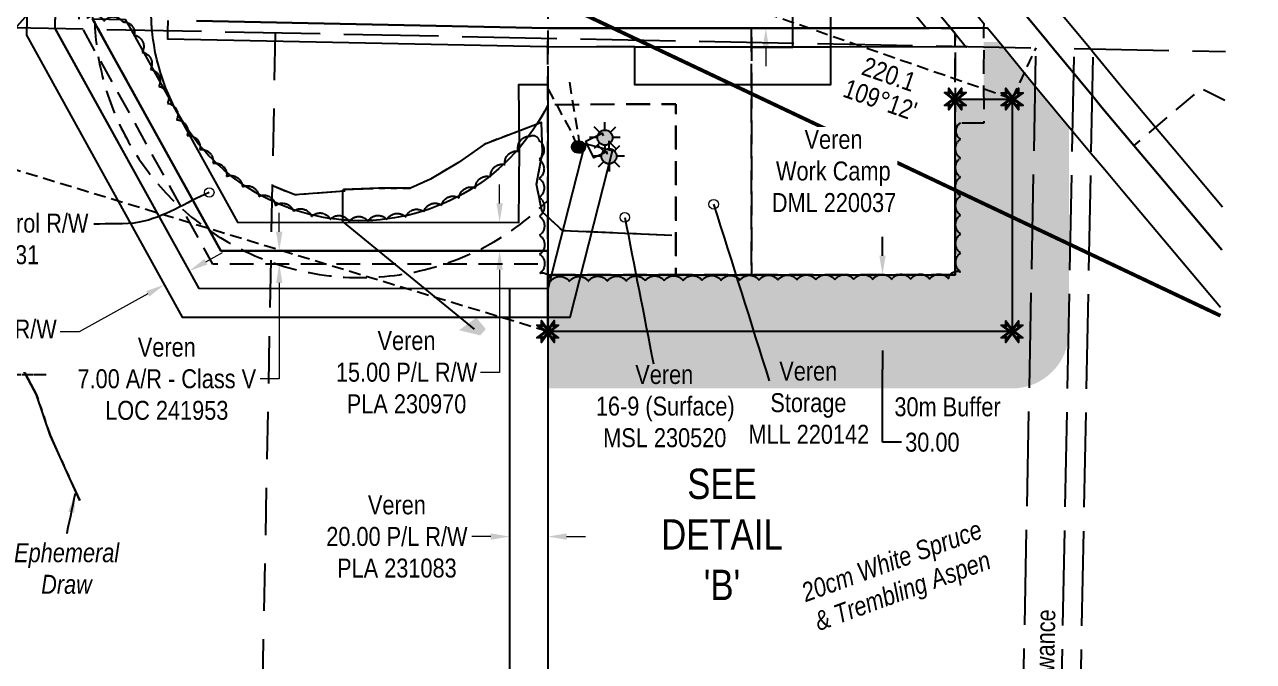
# Model space of a CAD drawing. Extents: x 407676 to 413335, y 6052236 to 6054942.
# Drawn here: x 410483 to 411131, y 6052818 to 6053154 of the extents above; entities that cross this region are included whole.
import ezdxf
from ezdxf.enums import TextEntityAlignment as Align

# ---------------------------------------------------------------- set-up
doc = ezdxf.new("R2010")
doc.units = 0
doc.header["$LTSCALE"] = 5
doc.header["$PDSIZE"] = 0.5
for name, pattern in [('0', [1, 1, 0]), ('DASHDOT2', [12.7, 6.35, -3.175, 0, -3.175]), ('EZE', [3.75, 2.5, -1.25]), ('foc-ACCESSROAD', [3.75, 2.5, -1.25]), ('foc-LSD', [8, 5, -3]), ('foc-TIELINE', [1.875, 1.25, -0.625]), ('foc-TOPO-ephemeral', [6.25, 3.125, -0.625, 0.625, -0.625, 0.625, -0.625]), ('foc-TRAV', [1.875, 1.25, -0.625]), ('foc-UNSURVEYED', [12.5, 10, -2.5]), ('UG_PIPE', [1.875, 1.25, -0.625])]:
    doc.linetypes.add(name, pattern=pattern)
doc.layers.get('Defpoints').update_dxf_attribs({"color": 9})
doc.layers.add('AS-PIPE-AG', color=7, linetype='Continuous', true_color=0x7d00fa)
for name, color, linetype in [('AS-PIPE-UG', 44, 'UG_PIPE'), ('AS-SYMBOL', 7, 'Continuous'), ('AS-UNDERLAY-H', 141, 'Continuous'), ('AS-WILDLIFE', 131, 'DASHDOT2'), ('C-AR', 13, 'foc-ACCESSROAD'), ('C-RW', 13, 'Continuous'), ('C-VCE', 13, 'EZE'), ('C-WS', 13, 'foc-ACCESSROAD'), ('C-WS-S', 8, 'Continuous'), ('DETAIL-T', 7, 'Continuous'), ('F-RW', 190, 'Continuous'), ('L-BD', 7, 'Continuous'), ('L-MON', 1, 'Continuous'), ('L-ROAD-T', 7, 'Continuous'), ('L-SECTION-LSD', 7, 'foc-LSD'), ('L-TIE', 7, 'foc-TIELINE'), ('L-USEC', 7, 'foc-UNSURVEYED'), ('P-BUFFER-H 30m', 51, 'Continuous'), ('P-FNC BUFFER-T', 40, 'Continuous'), ('P-PROPOSED', 10, 'Continuous'), ('P-PROPOSED-H', 21, 'Continuous'), ('P-TRAV', 4, 'foc-TRAV'), ('P-TXT', 4, 'Continuous'), ('T-BUSH', 110, '0'), ('T-BUSH-T', 110, 'Continuous'), ('T-DRAW', 143, 'foc-TOPO-ephemeral'), ('T-WATER', 160, 'Continuous'), ('T-WATER-T', 170, 'Continuous')]:
    doc.layers.add(name, color=color, linetype=linetype)
for name, color, linetype, lineweight in [('C-AR-T', 13, 'Continuous', 9), ('C-RW-T', 13, 'Continuous', 9), ('C-WS-T', 13, 'Continuous', 9)]:
    doc.layers.add(name, color=color, linetype=linetype, lineweight=lineweight)
doc.styles.add('80CG', font='ARIALN.TTF', dxfattribs={"height": 10})
doc.styles.add('80L', font='ARIALN.TTF', dxfattribs={"height": 10})
doc.styles.add('80LS', font='ARIALNI.TTF', dxfattribs={"height": 10})
doc.styles.add('foc-LtypeFont', font='ARIALN.TTF', dxfattribs={"height": 7.35})
doc.linetypes.add('foc-TOPO-flowdirection-NOLINE', pattern='A,0,[">",foc-LtypeFont,S=0.3,R=0,X=0,Y=-0.945],-20,[">",foc-LtypeFont,S=0.3,R=0,X=0,Y=-0.945],0', length=20)
doc.dimstyles.new('Compass 5 000', dxfattribs={"dimscale": 5, "dimtxt": 9, "dimasz": 2, "dimexe": 0.2, "dimexo": 0.0625, "dimgap": 0.5, "dimtad": 0, "dimtih": 1, "dimtoh": 1, "dimzin": 0, "dimdsep": 46, "dimtxsty": '80CG', "dimcen": 0.1, "dimse1": 1, "dimse2": 1, "dimclrd": 256, "dimclrt": 256, "dimaunit": 1, "dimadec": 4, "dimazin": 0, "dimtfac": 0.06, "dimtofl": 0, "dimtmove": 0, "dimatfit": 1, "dimfxl": 0.2, "dimtolj": 1, "dimtzin": 0, "dimlwd": -1, "dimarcsym": 0})

# ---------------------------------------------------------------- blocks, each defined once
blk = doc.blocks.new('*D29')
at = {"layer": 'C-AR-T', "transparency": 16777216}
for p, q in [((410617.01, 6053044.64), (410617.01, 6053054.64)), ((410617.01, 6053017.64), (410617, 6052967.07)), ((410617, 6052967.07), (410607, 6052967.07))]:
    blk.add_line(p, q, dxfattribs=at)
for points in [[(410615.34, 6053044.64), (410618.68, 6053044.64), (410617.01, 6053034.64)], [(410615.34, 6053017.64), (410618.67, 6053017.64), (410617.01, 6053027.64)]]:
    blk.add_solid(points, dxfattribs=at)
at = {"layer": 'Defpoints', "color": 0, "transparency": 16777216}
for p in [(410590.24, 6053034.65), (410590.24, 6053027.65), (410617.01, 6053027.64)]:
    blk.add_point(p, dxfattribs=at)
at = {"layer": 'C-AR-T', "transparency": 16777216, "insert": (410557.69, 6052967.07), "char_height": 10, "attachment_point": 5, "style": '80CG'}
blk.add_mtext('\\A1;Veren\\P7.00 A/R - Class V\\PLOC 241953', dxfattribs=at)
blk = doc.blocks.new('*D32')
at = {"layer": 'C-RW-T', "transparency": 16777216}
for p, q in [((410728.6, 6052883.88), (410718.6, 6052883.88)), ((410768.6, 6052883.88), (410778.6, 6052883.88))]:
    blk.add_line(p, q, dxfattribs=at)
for points in [[(410728.6, 6052885.54), (410728.6, 6052882.21), (410738.6, 6052883.88)], [(410768.6, 6052885.54), (410768.6, 6052882.21), (410758.6, 6052883.88)]]:
    blk.add_solid(points, dxfattribs=at)
at = {"layer": 'Defpoints', "color": 0, "transparency": 16777216}
for p in [(410738.6, 6052893.06), (410758.6, 6052893.06), (410758.6, 6052883.88)]:
    blk.add_point(p, dxfattribs=at)
at = {"layer": 'C-RW-T', "transparency": 16777216, "insert": (410679.06, 6052883.88), "char_height": 10, "attachment_point": 5, "style": '80CG'}
blk.add_mtext('\\A1;Veren\\P20.00 P/L R/W\\PPLA 231083', dxfattribs=at)
blk = doc.blocks.new('*D33')
at = {"layer": 'C-RW-T', "transparency": 16777216}
for p, q in [((410733.23, 6053059.63), (410733.23, 6053069.63)), ((410733.23, 6053024.63), (410733.22, 6052970.51)), ((410733.22, 6052970.51), (410723.22, 6052970.51))]:
    blk.add_line(p, q, dxfattribs=at)
for points in [[(410731.57, 6053059.63), (410734.9, 6053059.63), (410733.23, 6053049.63)], [(410731.56, 6053024.63), (410734.9, 6053024.63), (410733.23, 6053034.63)]]:
    blk.add_solid(points, dxfattribs=at)
at = {"layer": 'Defpoints', "color": 0, "transparency": 16777216}
for p in [(410691.78, 6053049.63), (410691.78, 6053034.63), (410733.23, 6053034.63)]:
    blk.add_point(p, dxfattribs=at)
at = {"layer": 'C-RW-T', "transparency": 16777216, "insert": (410684.14, 6052970.51), "char_height": 10, "attachment_point": 5, "style": '80CG'}
blk.add_mtext('\\A1;Veren\\P15.00 P/L R/W\\PPLA 230970', dxfattribs=at)
blk = doc.blocks.new('*D35')
at = {"layer": 'C-RW-T', "transparency": 16777216}
for p, q in [((410883.66, 6053325.26), (410873.66, 6053325.26)), ((410873.66, 6053325.26), (410873.66, 6053192.02)), ((410873.66, 6053182.02), (410873.66, 6053192.02)), ((410873.66, 6053141.99), (410873.66, 6053131.99))]:
    blk.add_line(p, q, dxfattribs=at)
for points in [[(410875.33, 6053182.02), (410872, 6053182.02), (410873.66, 6053172.02)], [(410875.33, 6053141.99), (410872, 6053141.99), (410873.66, 6053151.99)]]:
    blk.add_solid(points, dxfattribs=at)
at = {"layer": 'Defpoints', "color": 0, "transparency": 16777216}
for p in [(410849.69, 6053172.02), (410873.66, 6053172.02), (410849.69, 6053151.99)]:
    blk.add_point(p, dxfattribs=at)
at = {"layer": 'C-RW-T', "transparency": 16777216, "insert": (410923.2, 6053325.26), "char_height": 10, "attachment_point": 5, "style": '80CG'}
blk.add_mtext('\\A1;Veren\\P20.00 P/L R/W\\PPLA 151374', dxfattribs=at)
blk = doc.blocks.new('RISER')
h = blk.add_hatch(color=255)
h.dxf.hatch_style = 1
edge = h.paths.add_edge_path()
edge.add_arc((0, 0), 0.7, 0, 360)
blk.add_hatch(color=13).paths.add_polyline_path([(0.58, -0.15), (-0.58, -0.15, 0.774597)])
at = {"color": 13}
blk.add_line((-0.58, -0.15), (0.58, -0.15), dxfattribs=at)
blk.add_circle((0, 0), 0.6, dxfattribs=at)
blk = doc.blocks.new('GAS')
h = blk.add_hatch(color=255)
h.dxf.hatch_style = 1
edge = h.paths.add_edge_path()
edge.add_arc((0, 0), 0.9, 0, 360)
for p, q in [((0, 0.81), (0, 1.62)), ((-0.81, 0), (-1.62, 0)), ((-0.57, 0.57), (-1.14, 1.14)), ((0.57, 0.57), (1.14, 1.14)), ((1.62, 0), (0.81, 0)), ((-0.57, -0.57), (-1.14, -1.14)), ((0, -0.81), (0, -1.62)), ((1.14, -1.14), (0.57, -0.57))]:
    blk.add_line(p, q)
blk.add_circle((0, 0), 0.8)
blk = doc.blocks.new('TEMP')
h = blk.add_hatch(color=255)
h.dxf.hatch_style = 1
h.paths.add_polyline_path([(0, 0.25), (-0.67, 1.15), (-0.67, 0.67), (-1.15, 0.67), (-0.25, 0), (-1.15, -0.67), (-0.67, -0.67), (-0.67, -1.15), (0, -0.25), (0.67, -1.15), (0.67, -0.67), (1.15, -0.67), (0.25, 0), (1.15, 0.67), (0.67, 0.67), (0.67, 1.15)])
h.paths.add_polyline_path([(0.57, 0.85), (0.57, 0.57), (0.85, 0.57), (0.08, 0), (0.85, -0.57), (0.57, -0.57), (0.57, -0.85), (0, -0.08), (-0.57, -0.85), (-0.57, -0.57), (-0.85, -0.57), (-0.08, 0), (-0.85, 0.57), (-0.57, 0.57), (-0.57, 0.85), (0, 0.08)], flags=16)
h = blk.add_hatch(color=1)
h.dxf.hatch_style = 1
h.paths.add_polyline_path([(0, 0.08), (-0.57, 0.85), (-0.57, 0.57), (-0.85, 0.57), (-0.08, 0), (-0.85, -0.57), (-0.57, -0.57), (-0.57, -0.85), (0, -0.08), (0.57, -0.85), (0.57, -0.57), (0.85, -0.57), (0.08, 0), (0.85, 0.57), (0.57, 0.57), (0.57, 0.85)])
at = {"color": 1}
for p, q in [((-0.08, 0), (0.08, 0)), ((0, 0.08), (0, -0.08))]:
    blk.add_line(p, q, dxfattribs=at)
at = {"color": 255, "flags": 128}
blk.add_lwpolyline([(-0.25, 0), (-1.15, 0.67), (-0.67, 0.67), (-0.67, 1.15), (0, 0.25), (0.67, 1.15), (0.67, 0.67), (1.15, 0.67), (0.25, 0), (1.15, -0.67), (0.67, -0.67), (0.67, -1.15), (0, -0.25), (-0.67, -1.15), (-0.67, -0.67), (-1.15, -0.67)], close=True, dxfattribs=at)
at = {"color": 1, "flags": 128}
blk.add_lwpolyline([(-0.08, 0), (-0.85, 0.57), (-0.57, 0.57), (-0.57, 0.85), (0, 0.08), (0.57, 0.85), (0.57, 0.57), (0.85, 0.57), (0.08, 0), (0.85, -0.57), (0.57, -0.57), (0.57, -0.85), (0, -0.08), (-0.57, -0.85), (-0.57, -0.57), (-0.85, -0.57)], close=True, dxfattribs=at)
blk = doc.blocks.new('*D45')
at = {"layer": 'Defpoints', "color": 0, "transparency": 16777216}
for p in [(410928.96, 6053022), (410928.95, 6052992.02), (410935.19, 6052992.02)]:
    blk.add_point(p, dxfattribs=at)
at = {"layer": 'P-TXT', "transparency": 16777216}
for p, q in [((410935.2, 6053032), (410935.2, 6053042)), ((410935.18, 6052982.02), (410935.18, 6052972.02)), ((410935.17, 6052933.61), (410935.18, 6052972.02)), ((410945.17, 6052933.61), (410935.17, 6052933.61))]:
    blk.add_line(p, q, dxfattribs=at)
for points in [[(410933.53, 6053032), (410936.86, 6053032), (410935.2, 6053022)], [(410933.52, 6052982.02), (410936.85, 6052982.02), (410935.19, 6052992.02)]]:
    blk.add_solid(points, dxfattribs=at)
at = {"layer": 'P-TXT', "transparency": 16777216, "insert": (410961.5, 6052933.61), "char_height": 10, "attachment_point": 5, "style": '80CG'}
blk.add_mtext('\\A1;30.00', dxfattribs=at)
blk = doc.blocks.new('*D52')
at = {"layer": 'C-RW-T', "transparency": 16777216}
for p, q in [((410578.28, 6053028.83), (410587.03, 6053033.67)), ((410547.65, 6053011.91), (410511.49, 6052991.93)), ((410511.49, 6052991.93), (410501.49, 6052991.93))]:
    blk.add_line(p, q, dxfattribs=at)
for points in [[(410577.47, 6053030.29), (410579.08, 6053027.37), (410569.52, 6053023.99)], [(410546.85, 6053013.37), (410548.46, 6053010.45), (410556.41, 6053016.75)]]:
    blk.add_solid(points, dxfattribs=at)
at = {"layer": 'Defpoints', "color": 0, "transparency": 16777216}
for p in [(410560.13, 6053041), (410547.01, 6053033.75), (410556.41, 6053016.75)]:
    blk.add_point(p, dxfattribs=at)
at = {"layer": 'C-RW-T', "transparency": 16777216, "insert": (410462.41, 6052991.93), "char_height": 10, "attachment_point": 5, "style": '80CG', "bg_fill": 3, "box_fill_scale": 1.1, "bg_fill_color": 256, "bg_fill_true_color": 13158600, "bg_fill_transparency": 0}
blk.add_mtext('\\A1;Veren\\P15.00 P/L R/W\\PPLA ______', dxfattribs=at)

msp = doc.modelspace()

# ---------------------------------------------------------------- hatches: boundary and pattern name
at = {"layer": 'AS-UNDERLAY-H'}
h = msp.add_hatch(color=256, dxfattribs=at)
h.dxf.hatch_style = 1
h.paths.add_polyline_path([(410720.941, 6052999.327), (410711.838, 6052992.738), (410722.984, 6052990.003), (410725.968, 6052993.338)])
at = {"layer": 'P-BUFFER-H 30m'}
h = msp.add_hatch(color=256, dxfattribs=at)
h.dxf.hatch_style = 1
edge = h.paths.add_edge_path()
edge.add_line((410758.601, 6052962.048), (411003.515, 6052962.012))
edge.add_arc((411003.52, 6052991.999), 29.987, 269.991487, 359.969957)
edge.add_line((411033.507, 6052991.983), (411033.563, 6053099.754))
edge.add_line((411033.563, 6053099.754), (411015.797, 6053121.358))
edge.add_line((411015.797, 6053121.358), (410999.116, 6053141.642))
edge.add_line((410999.116, 6053141.642), (410996.631, 6053144.665))
edge.add_line((410996.631, 6053144.665), (410988.554, 6053144.667))
edge.add_line((410988.554, 6053144.667), (410988.556, 6053141.851))
edge.add_line((410988.556, 6053141.851), (410988.53, 6053130.899))
edge.add_line((410988.53, 6053130.899), (410988.556, 6053114.68))
edge.add_line((410988.556, 6053114.68), (411003.584, 6053114.676))
edge.add_line((411003.584, 6053114.676), (411003.52, 6052991.999))
edge.add_line((411003.52, 6052991.999), (410758.596, 6052992.035))
edge.add_line((410758.596, 6052992.035), (410758.601, 6052962.048))
at = {"layer": 'P-PROPOSED-H'}
h = msp.add_hatch(color=256, dxfattribs=at)
h.dxf.hatch_style = 1
h.paths.add_polyline_path([(411003.584, 6053114.676), (411003.52, 6052991.999), (410758.596, 6052992.035), (410758.6, 6053022.022), (410973.549, 6053021.993), (410973.597, 6053114.683)])

# ---------------------------------------------------------------- linework, layer by layer
at = {"layer": 'AS-PIPE-AG', "flags": 128}
for points in [[(410790.078, 6053085.411), (410789.723, 6053086.878), (410782.934, 6053083.609), (410779.614, 6053090.582), (410774.825, 6053088.375), (410774.266, 6053089.427)], [(410779.612, 6053090.599), (410778.7, 6053092.479), (410787.413, 6053096.712), (410787.788, 6053095.229)]]:
    msp.add_lwpolyline(points, dxfattribs=at)
at = {"layer": 'AS-PIPE-UG', "flags": 128}
for points in [[(410770.01, 6053123.489), (410774.314, 6053098.131), (410775.372, 6053089.324), (410775.373, 6053089.321)], [(410774.271, 6053089.422), (410774.268, 6053089.447), (410771.54, 6053096.629), (410758.998, 6053119.889)]]:
    msp.add_lwpolyline(points, dxfattribs=at)
at = {"layer": 'AS-WILDLIFE', "const_width": 2.001, "flags": 128}
msp.add_lwpolyline([(410120.145, 6053524.916), (410302.394, 6053384.336), (411113.444, 6053000.375)], dxfattribs=at)
at = {"layer": 'C-AR', "flags": 128}
msp.add_lwpolyline([(411115.672, 6053113.96), (411103.301, 6053120.158), (411079.223, 6053099.828), (411067.766, 6053090.152), (411050.946, 6053110.115), (411045.878, 6053116.277), (411025.448, 6053141.121), (411016.4, 6053152.124), (411000.157, 6053171.803), (410988.432, 6053172.034), (410974.455, 6053172), (410974.178, 6053171.759), (410974.126, 6053172.317), (410973.888, 6053172.322), (410961.791, 6053187.044), (410783.504, 6053403.836), (410690.914, 6053516.441), (410690.017, 6053521.237), (410686.202, 6053541.654), (410810.089, 6053918.435), (410811.65, 6053923.18), (410814.876, 6053932.992), (410826.869, 6053969.467), (410827.184, 6053969.974), (410832.232, 6053985.828), (410841.726, 6053982.696), (410862.614, 6053975.8), (410883.646, 6053968.857), (411031.462, 6053920.077), (411061.448, 6053910.18), (411130.838, 6053887.279)], dxfattribs=at)
for points in [[(410961.791, 6053187.044), (410973.888, 6053172.322), (410974.126, 6053172.317), (410974.455, 6053172), (410988.586, 6053154.562), (410988.549, 6053152.029), (410988.556, 6053141.851), (410988.53, 6053130.899), (410988.576, 6053101.981), (410973.594, 6053102.015), (410973.601, 6053133.311), (410973.593, 6053142.147), (410973.602, 6053149.186), (410971.271, 6053152.021), (410954.815, 6053172.029), (410954.252, 6053172.71), (410942.467, 6053187.036), (410783.043, 6053380.844), (410783.504, 6053403.836), (410961.791, 6053187.044)], [(410518.739, 6053170.034), (410518.482, 6053156.974), (410586.106, 6053034.646), (410758.602, 6053034.627), (410758.601, 6053027.63), (410581.979, 6053027.648), (410511.449, 6053155.233), (410511.743, 6053170.172)]]:
    msp.add_lwpolyline(points, close=True, dxfattribs=at)
at = {"layer": 'C-RW', "flags": 128}
msp.add_lwpolyline([(410723.523, 6054072.064), (410743.303, 6054052.418), (410565.553, 6053510.98), (410580.596, 6053492.714), (410547.784, 6053392.758), (410485.808, 6053255.646), (410483.695, 6053148.321), (410565.849, 6052999.66), (410770.4, 6052999.632), (410792.759, 6053087.419), (410778.229, 6053091.119), (410758.747, 6053014.627), (410574.693, 6053014.652), (410498.764, 6053152.003), (410500.738, 6053252.274), (410561.778, 6053387.316), (410597.415, 6053495.877), (410582.372, 6053514.142), (410760.435, 6054056.534), (410745.233, 6054071.633)], dxfattribs=at)
at = {"layer": 'C-RW'}
for points in [[(410714.712, 6052241.754), (410738.601, 6052264.642), (410738.601, 6052341.989), (410738.601, 6053014.63), (410574.693, 6053014.652), (410499.009, 6053151.554), (410498.764, 6053152.003), (410499.35, 6053181.727), (410500.47, 6053238.663), (410520.081, 6053238.277), (410518.961, 6053181.337), (410518.482, 6053156.974), (410521.724, 6053151.102), (410586.106, 6053034.646), (410758.602, 6053034.627), (410758.6, 6053022.022), (410758.608, 6052341.593), (410758.61, 6052256.113), (410743.036, 6052241.191)], [(410954.815, 6053172.029), (410971.271, 6053152.021), (410973.602, 6053149.186), (410979.41, 6053142.032), (410973.593, 6053142.147), (410907.837, 6053142.08), (410887.831, 6053142.091), (410866.085, 6053142.102), (410804.493, 6053142.134), (410784.255, 6053142.148), (410758.628, 6053142.038), (410757.987, 6053142.163), (410558.165, 6053146.207), (410558.248, 6053150.376), (410558.363, 6053156.172)], [(410573.357, 6053155.857), (410758.631, 6053151.969), (410866.086, 6053151.998), (410887.835, 6053152.004), (410907.842, 6053152.009), (410958.225, 6053152.022), (410941.781, 6053172.027)], [(410907.85, 6053172.031), (410907.842, 6053152.009), (410907.838, 6053143.447), (410907.837, 6053142.08), (410907.836, 6053122.08), (410866.082, 6053122.095), (410804.49, 6053122.118), (410804.493, 6053142.134), (410866.085, 6053142.102), (410887.831, 6053142.091), (410887.831, 6053143.842), (410887.835, 6053152.004), (410887.843, 6053172.027)], [(411000.157, 6053171.803), (411016.4, 6053152.124), (411025.448, 6053141.121), (411045.878, 6053116.277), (411050.946, 6053110.115), (411067.766, 6053090.152), (411077.431, 6053078.675), (411083.884, 6053071.025), (411114.125, 6053035.103)], [(411113.53, 6053004.75), (411062.159, 6053065.773), (411052.488, 6053077.246), (411045.28, 6053085.78), (411035.575, 6053097.307), (411015.797, 6053121.358), (410999.116, 6053141.642), (410990.575, 6053152.029), (410988.549, 6053152.029), (410971.271, 6053152.021), (410958.225, 6053152.022), (410907.842, 6053152.009), (410887.835, 6053152.004), (410866.086, 6053151.998), (410758.631, 6053151.969), (410573.357, 6053155.857)]]:
    msp.add_lwpolyline(points, dxfattribs=at)
msp.add_lwpolyline([(410539.054, 6053150.757), (410594.954, 6053049.645), (410743.445, 6053049.624), (410743.657, 6053088.977), (410743.453, 6053122.335), (410758.621, 6053122.332), (410758.618, 6053111.659), (410758.602, 6053034.627), (410586.106, 6053034.646), (410521.724, 6053151.102), (410518.482, 6053156.974), (410535.805, 6053156.641), (410539.054, 6053150.757)], close=True, dxfattribs=at)
at = {"layer": 'C-VCE', "flags": 128}
msp.add_lwpolyline([(410758.607, 6053061.106), (410758.617, 6053111.655), (410756.837, 6053108.071), (410754.933, 6053104.717), (410752.913, 6053101.432), (410750.78, 6053098.219), (410748.536, 6053095.083), (410746.184, 6053092.027), (410743.657, 6053088.977), (410741.166, 6053086.17), (410738.507, 6053083.377), (410735.752, 6053080.678), (410732.904, 6053078.077), (410729.967, 6053075.578), (410726.945, 6053073.182), (410723.84, 6053070.893), (410720.658, 6053068.715), (410717.402, 6053066.649), (410714.075, 6053064.698), (410710.683, 6053062.863), (410707.228, 6053061.15), (410703.715, 6053059.557), (410700.149, 6053058.088), (410696.534, 6053056.745), (410692.874, 6053055.528), (410689.175, 6053054.441), (410685.439, 6053053.483), (410681.672, 6053052.656), (410677.878, 6053051.961), (410674.063, 6053051.4), (410670.23, 6053050.972), (410666.384, 6053050.678), (410662.531, 6053050.518), (410658.675, 6053050.493), (410654.82, 6053050.604), (410650.971, 6053050.848), (410647.133, 6053051.227), (410643.311, 6053051.74), (410639.508, 6053052.385), (410635.731, 6053053.164), (410631.983, 6053054.074), (410628.27, 6053055.114), (410624.595, 6053056.282), (410620.963, 6053057.58), (410617.378, 6053059.002), (410613.845, 6053060.55), (410610.369, 6053062.219), (410606.953, 6053064.009), (410603.602, 6053065.918), (410600.319, 6053067.942), (410597.109, 6053070.08), (410593.976, 6053072.328), (410590.923, 6053074.685), (410587.954, 6053077.146), (410585.073, 6053079.71), (410582.284, 6053082.374), (410579.588, 6053085.132), (410576.992, 6053087.983), (410574.496, 6053090.924), (410572.105, 6053093.95), (410569.82, 6053097.056), (410567.646, 6053100.242), (410565.584, 6053103.501), (410563.637, 6053106.83), (410561.808, 6053110.225), (410560.099, 6053113.682), (410558.511, 6053117.197), (410557.047, 6053120.765), (410555.708, 6053124.382), (410554.497, 6053128.044), (410553.415, 6053131.745), (410552.462, 6053135.482), (410551.64, 6053139.25), (410550.951, 6053143.044), (410550.394, 6053146.861), (410549.987, 6053150.54), (410549.683, 6053154.54), (410549.61, 6053156.356), (410549.529, 6053158.394), (410549.509, 6053162.25), (410549.624, 6053166.105), (410549.874, 6053169.953), (410550.258, 6053173.791), (410550.776, 6053177.612), (410551.305, 6053180.695), (410551.427, 6053181.413), (410552.21, 6053185.19), (410553.125, 6053188.936), (410554.171, 6053192.648), (410555.344, 6053196.322), (410556.646, 6053199.952), (410559.623, 6053207.066), (410559.644, 6053207.989), (410560.656, 6053260.19, 0.5171795), (410599.142, 6053034.334, 0.317271)], format="xyb", close=True, dxfattribs=at)
at = {"layer": 'C-WS', "flags": 128}
for points in [[(410761.143, 6053282.01), (410759.338, 6053188.365), (410759.311, 6053186.971), (410759.11, 6053176.572), (410759.022, 6053172.048), (410758.631, 6053151.969), (410758.631, 6053146.401), (410758.628, 6053142.038), (410758.621, 6053122.332), (410758.618, 6053111.659), (410756.837, 6053108.071), (410754.933, 6053104.717), (410752.913, 6053101.432), (410750.78, 6053098.219), (410748.536, 6053095.083), (410746.184, 6053092.027), (410743.657, 6053088.977), (410741.166, 6053086.17), (410738.507, 6053083.377), (410735.752, 6053080.678), (410732.904, 6053078.077), (410729.967, 6053075.578), (410726.945, 6053073.182), (410723.84, 6053070.893), (410720.658, 6053068.715), (410717.402, 6053066.649), (410714.075, 6053064.698), (410710.683, 6053062.863), (410707.228, 6053061.15), (410703.715, 6053059.557), (410700.149, 6053058.088), (410696.534, 6053056.745), (410692.874, 6053055.528), (410689.175, 6053054.441), (410685.439, 6053053.483), (410681.672, 6053052.656), (410677.878, 6053051.961), (410674.063, 6053051.4), (410670.23, 6053050.972), (410666.384, 6053050.678), (410662.531, 6053050.518), (410658.675, 6053050.493), (410654.82, 6053050.604), (410650.971, 6053050.848), (410647.133, 6053051.227), (410643.311, 6053051.74), (410639.508, 6053052.385), (410635.731, 6053053.164), (410631.983, 6053054.074), (410628.27, 6053055.114), (410624.595, 6053056.282), (410620.963, 6053057.58), (410617.378, 6053059.002), (410613.845, 6053060.55), (410610.369, 6053062.219), (410606.953, 6053064.009), (410603.602, 6053065.918), (410600.319, 6053067.942), (410597.109, 6053070.08), (410593.976, 6053072.328), (410590.923, 6053074.685), (410587.954, 6053077.146), (410585.073, 6053079.71), (410582.284, 6053082.374), (410579.588, 6053085.132), (410576.992, 6053087.983), (410574.496, 6053090.924), (410572.105, 6053093.95), (410569.82, 6053097.056), (410567.646, 6053100.242), (410565.584, 6053103.501), (410563.637, 6053106.83), (410561.808, 6053110.225), (410560.099, 6053113.682), (410558.511, 6053117.197), (410557.047, 6053120.765), (410555.708, 6053124.382), (410554.497, 6053128.044), (410553.415, 6053131.745), (410552.462, 6053135.482), (410551.64, 6053139.25), (410550.951, 6053143.044), (410550.394, 6053146.861), (410549.987, 6053150.54), (410549.683, 6053154.54), (410549.61, 6053156.356), (410549.529, 6053158.394), (410549.509, 6053162.25), (410549.624, 6053166.105), (410549.874, 6053169.953), (410550.258, 6053173.791), (410550.776, 6053177.612), (410551.305, 6053180.695), (410551.427, 6053181.413), (410552.21, 6053185.19), (410553.125, 6053188.936), (410554.171, 6053192.648), (410555.344, 6053196.322), (410556.646, 6053199.952), (410559.623, 6053207.066), (410559.644, 6053207.989), (410561.155, 6053285.957), (410576.12, 6053285.581), (410592.443, 6053285.265), (410621.149, 6053348.811), (410728.982, 6053315.734), (410761.143, 6053282.01)], [(410866.082, 6053122.095), (410866.069, 6053022.021), (410826.1, 6053022.013), (410826.111, 6053112.014), (410758.618, 6053111.659), (410758.621, 6053122.332), (410758.628, 6053142.038), (410758.631, 6053146.401), (410758.631, 6053151.969), (410866.086, 6053151.998), (410866.085, 6053144.273), (410866.085, 6053142.102), (410866.082, 6053122.095)], [(410973.549, 6053021.993), (410866.069, 6053022.021), (410866.082, 6053122.095), (410866.085, 6053142.102), (410866.085, 6053144.273), (410866.086, 6053151.998), (410887.835, 6053152.004), (410907.842, 6053152.009), (410958.225, 6053152.022), (410971.271, 6053152.021), (410973.602, 6053149.186), (410973.593, 6053142.147), (410973.601, 6053133.311), (410973.597, 6053114.683), (410973.549, 6053021.993)], [(410758.6, 6053022.022), (410758.617, 6053111.757), (410826.111, 6053112.014), (410826.1, 6053022.013), (410758.6, 6053022.022)]]:
    msp.add_lwpolyline(points, close=True, dxfattribs=at)
at = {"layer": 'F-RW'}
for points in [[(411016.852, 6053175.154), (411045.182, 6053140.729), (411046.33, 6053139.335), (411062.5, 6053119.688), (411079.223, 6053099.828), (411088.883, 6053088.354), (411095.363, 6053080.685), (411114.572, 6053057.868)], [(411114.125, 6053035.103), (411083.884, 6053071.025), (411077.431, 6053078.675), (411067.766, 6053090.152), (411050.946, 6053110.115), (411045.878, 6053116.277), (411025.448, 6053141.121), (411016.4, 6053152.124), (411000.157, 6053171.803)]]:
    msp.add_lwpolyline(points, dxfattribs=at)
at = {"layer": 'L-SECTION-LSD'}
msp.add_line((410614.891, 6053149.627), (410599.051, 6052345.482), dxfattribs=at)
at = {"layer": 'L-TIE'}
for p, q in [((410758.596, 6052992.035), (410213.588, 6053157.591)), ((411003.584, 6053114.676), (411016.195, 6053141.662))]:
    msp.add_line(p, q, dxfattribs=at)
at = {"layer": 'L-USEC'}
for p, q in [((410213.588, 6053157.591), (411016.195, 6053141.662)), ((411000.425, 6052337.512), (411016.195, 6053141.662)), ((411020.529, 6052337.117), (411036.299, 6053141.267)), ((411030.581, 6052336.92), (411046.352, 6053141.07)), ((411036.299, 6053141.262), (411116.176, 6053139.674))]:
    msp.add_line(p, q, dxfattribs=at)
at = {"layer": 'P-PROPOSED', "flags": 128}
msp.add_lwpolyline([(411003.584, 6053114.676), (411003.52, 6052991.999), (410758.596, 6052992.035), (410758.6, 6053022.022), (410973.549, 6053021.993), (410973.597, 6053114.683)], close=True, dxfattribs=at)
at = {"layer": 'P-TRAV'}
msp.add_line((411003.584, 6053114.676), (410795.824, 6053187.023), dxfattribs=at)
at = {"layer": 'T-BUSH', "flags": 128}
msp.add_lwpolyline([(410711.643, 6054072.299, -0.0313989), (410711.557, 6054071.538, -0.5205671), (410718.625, 6054064.464, -0.5205671), (410725.693, 6054057.389, -0.5205671), (410732.76, 6054050.315, -0.5205671), (410739.828, 6054043.24, -0.5205671), (410746.896, 6054036.166, -0.5205671), (410746.856, 6054027.392, -0.5205671), (410743.753, 6054017.885, -0.5205671), (410740.65, 6054008.379, -0.5205671), (410737.547, 6053998.872, -0.5205671), (410734.444, 6053989.366, -0.5205671), (410731.341, 6053979.859, -0.5205671), (410728.238, 6053970.353, -0.5205671), (410725.135, 6053960.847, -0.5205671), (410722.033, 6053951.34, -0.5205671), (410718.93, 6053941.834, -0.5205671), (410715.827, 6053932.327, -0.5205671), (410712.724, 6053922.821, -0.5205671), (410709.621, 6053913.314, -0.5205671), (410706.518, 6053903.808, -0.5205671), (410703.415, 6053894.301, -0.5205671), (410700.312, 6053884.795, -0.5205671), (410697.209, 6053875.288, -0.5205671), (410694.106, 6053865.782, -0.5205671), (410691.003, 6053856.276, -0.5205671), (410687.901, 6053846.769, -0.5205671), (410684.798, 6053837.263, -0.5205671), (410681.695, 6053827.756, -0.5205671), (410678.592, 6053818.25, -0.5205671), (410675.489, 6053808.743, -0.5205671), (410672.386, 6053799.237, -0.5205671), (410669.283, 6053789.73, -0.5205671), (410666.18, 6053780.224, -0.5205671), (410663.077, 6053770.717, -0.5205671), (410659.974, 6053761.211, -0.5205671), (410656.871, 6053751.705, -0.5205671), (410653.769, 6053742.198, -0.5205671), (410650.666, 6053732.692, -0.5205671), (410647.563, 6053723.185, -0.5205671), (410644.46, 6053713.679, -0.5205671), (410641.357, 6053704.172, -0.5205671), (410638.254, 6053694.666, -0.5205671), (410635.151, 6053685.159, -0.5205671), (410632.048, 6053675.653, -0.5205671), (410628.945, 6053666.146, -0.5205671), (410625.842, 6053656.64, -0.5205671), (410622.739, 6053647.134, -0.5205671), (410619.637, 6053637.627, -0.5205671), (410616.534, 6053628.121, -0.5205671), (410613.431, 6053618.614, -0.5205671), (410610.328, 6053609.108, -0.5205671), (410607.225, 6053599.601, -0.5205671), (410604.122, 6053590.095, -0.5205671), (410601.019, 6053580.588, -0.5205671), (410597.916, 6053571.082, -0.5205671), (410594.813, 6053561.575, -0.5205671), (410591.71, 6053552.069, -0.5205671), (410588.607, 6053542.563, -0.5205671), (410585.505, 6053533.056, -0.5205671), (410582.402, 6053523.55, -0.5205671), (410580.943, 6053514.32, -0.5205671), (410586.988, 6053506.354, -0.5205671), (410593.032, 6053498.387, -0.5205671), (410591.552, 6053489.134, -0.5205671), (410588.498, 6053479.612, -0.5205671), (410585.444, 6053470.089, -0.5205671), (410582.391, 6053460.567, -0.5205671), (410579.337, 6053451.045, -0.5205671), (410576.283, 6053441.522, -0.5205671), (410573.229, 6053432, -0.5205671), (410570.176, 6053422.478, -0.5205671), (410567.122, 6053412.955, -0.5205671), (410564.068, 6053403.433, -0.5205671), (410561.014, 6053393.911, -0.5205671), (410557.683, 6053384.495, -0.5205671), (410553.531, 6053375.398, -0.5205671), (410549.378, 6053366.302, -0.5205671), (410545.225, 6053357.205, -0.5205671), (410541.072, 6053348.108, -0.5205671), (410536.919, 6053339.011, -0.5205671), (410532.766, 6053329.914, -0.5205671), (410528.613, 6053320.817, -0.5205671), (410524.46, 6053311.72, -0.5205671), (410520.307, 6053302.623, -0.5205671), (410516.154, 6053293.526, -0.5205671), (410512.001, 6053284.429, -0.5205671), (410507.848, 6053275.332, -0.5205671), (410503.695, 6053266.236, -0.5205671), (410499.542, 6053257.139, -0.5205671), (410497.385, 6053247.575, -0.5205671), (410497.938, 6053238.378, -0.5205671), (410507.924, 6053237.841, -0.5205671), (410517.82, 6053237.221, -0.5205671), (410517.554, 6053227.224, -0.5205671), (410517.288, 6053217.228, -0.5205671), (410517.021, 6053207.231, -0.5205671), (410516.755, 6053197.235, -0.5205671), (410516.489, 6053187.238, -0.5205671), (410516.223, 6053177.242, -0.5205671), (410515.956, 6053167.245, -0.5205671), (410515.69, 6053157.249, -0.5205671), (410524.559, 6053155.743, -0.5205671), (410534.549, 6053155.277, -0.5205671), (410540.443, 6053148.382, -0.5205671), (410544.736, 6053139.35, -0.5205671), (410549.057, 6053130.332, -0.5205671), (410553.408, 6053121.328, -0.5205671), (410557.987, 6053112.44, -0.5205671), (410562.873, 6053103.723, -0.5205671), (410568.348, 6053095.355, -0.5205671), (410575.087, 6053087.986, -0.5205671), (410581.999, 6053080.76, -0.5205671), (410589.216, 6053073.889, -0.5205671), (410597.554, 6053068.368, -0.5205671), (410606.188, 6053063.331, -0.5205671), (410614.929, 6053058.494, -0.5205671), (410624.466, 6053055.488, -0.5205671), (410634.04, 6053052.642, -0.5205671), (410643.944, 6053051.258, -0.5205671), (410653.852, 6053049.95, -0.5205671), (410663.848, 6053050.241, -0.5205671), (410673.8, 6053051.091, -0.5205671), (410683.72, 6053052.353, -0.5205671), (410693.302, 6053055.213, -0.5205671), (410702.68, 6053058.642, -0.5205671), (410711.893, 6053062.531, -0.5205671), (410720.467, 6053067.666, -0.5205671), (410728.48, 6053073.624, -0.5205671), (410736.096, 6053080.087, -0.5205671), (410743.188, 6053087.132, -0.5205671), (410749.275, 6053095.066, -0.5205671), (410753.944, 6053092.814, -0.5205671), (410754.012, 6053082.814, -0.5205671), (410754.08, 6053072.814, -0.5205671), (410754.148, 6053062.814, -0.5205671), (410754.216, 6053052.814, -0.5205671), (410754.284, 6053042.815, -0.5205671), (410754.352, 6053032.815, -0.5205671), (410754.42, 6053022.815, -0.5205671), (410760.053, 6053018.454, -0.5205671), (410770.053, 6053018.518, -0.5205671), (410780.052, 6053018.582, -0.5205671), (410790.052, 6053018.646, -0.5205671), (410800.052, 6053018.71, -0.5205671), (410810.052, 6053018.774, -0.5205671), (410820.052, 6053018.838, -0.5205671), (410830.052, 6053018.901, -0.5205671), (410840.051, 6053018.965, -0.5205671), (410850.051, 6053019.029, -0.5205671), (410860.051, 6053019.093, -0.5205671), (410870.051, 6053019.157, -0.5205671), (410880.051, 6053019.221, -0.5205671), (410890.051, 6053019.285, -0.5205671), (410900.05, 6053019.349, -0.5205671), (410910.05, 6053019.413, -0.5205671), (410920.05, 6053019.477, -0.5205671), (410930.05, 6053019.541, -0.5205671), (410940.05, 6053019.604, -0.5205671), (410950.05, 6053019.668, -0.5205671), (410960.049, 6053019.732, -0.5205671), (410970.049, 6053019.796, -0.5205671), (410976.399, 6053023.481, -0.5205671), (410976.384, 6053033.481, -0.5205671), (410976.368, 6053043.481, -0.5205671), (410976.353, 6053053.481, -0.5205671), (410976.337, 6053063.481, -0.5205671), (410976.321, 6053073.481, -0.5205671), (410976.306, 6053083.481, -0.5205671), (410976.29, 6053093.481, -0.5205671), (410976.277, 6053102.078)], format="xyb", dxfattribs=at)
at = {"layer": 'T-DRAW', "linetype": 'foc-TOPO-flowdirection-NOLINE', "flags": 128}
for points in [[(410824.105, 6053042.721), (410766.567, 6053045.202), (410755.599, 6053055.216), (410752.743, 6053069.794), (410755.825, 6053086.68), (410755.308, 6053102.314), (410725.011, 6053090.771), (410711.518, 6053081.179), (410696.721, 6053072.339), (410686.156, 6053067.569), (410669.323, 6053067.599), (410650.886, 6053066.899), (410651.344, 6053066.014), (410625.195, 6053064.071), (410613.073, 6053069.007)], [(410650.587, 6053066.843), (410650.383, 6053066.502), (410650.376, 6053050.011), (410719.799, 6052993.296)], [(410511.793, 6052902.958), (410496.111, 6052937.285), (410489.025, 6052958.609), (410479.003, 6052977.443), (410447.006, 6053007.92), (410455.13, 6053001.893)]]:
    msp.add_lwpolyline(points, dxfattribs=at)
at = {"layer": 'T-DRAW', "flags": 128}
for points in [[(410755.308, 6053102.314), (410725.011, 6053090.771), (410711.518, 6053081.179), (410696.721, 6053072.339), (410686.156, 6053067.569)], [(410824.105, 6053042.721), (410766.567, 6053045.202), (410755.599, 6053055.216), (410752.743, 6053069.794), (410755.825, 6053086.68), (410755.308, 6053102.314)], [(410651.344, 6053066.014), (410625.195, 6053064.071), (410613.073, 6053069.007)], [(410650.886, 6053066.899), (410669.323, 6053067.599), (410686.156, 6053067.569)], [(410455.13, 6053001.893), (410447.006, 6053007.92), (410479.003, 6052977.443), (410489.025, 6052958.609), (410496.111, 6052937.285), (410511.793, 6052902.958)]]:
    msp.add_lwpolyline(points, dxfattribs=at)

# ---------------------------------------------------------------- block references
at = {"layer": 'AS-SYMBOL', "xscale": 5.002165937851037, "yscale": 5.002165937851037, "zscale": 5.002165937851037}
for p in [(410774.271, 6053089.422), (410775.373, 6053089.321)]:
    msp.add_blockref('RISER', p, dxfattribs=at)
at = {"layer": 'C-WS-S', "xscale": 5.002165937851085, "yscale": 5.002165937851085, "zscale": 5.002165937851085}
for p in [(410788.804, 6053094.303), (410790.937, 6053084.462)]:
    msp.add_blockref('GAS', p, dxfattribs=at)
at = {"layer": 'L-MON', "color": 3, "xscale": 4.997835, "yscale": 4.997835, "zscale": 4.997835}
for p in [(410973.597, 6053114.683), (411003.584, 6053114.676), (410758.596, 6052992.035), (411003.52, 6052991.999)]:
    msp.add_blockref('TEMP', p, dxfattribs=at)

# ---------------------------------------------------------------- texts
at = {"layer": 'C-WS-T', "char_height": 10, "attachment_point": 1, "style": '80L'}
for s, width, insert in [('\\pi21.45859;Veren\\P\\pi0.66392;16-9 (Surface)\\P\\pi4.5384;MSL 230520', 72.62387, (410783.341, 6052974.381)), ('\\pi17.68984;Veren\\P\\pi12.98997;Storage\\P\\pi1.42449;MLL 220142', 65.08636, (410863.057, 6052976.189))]:
    msp.add_mtext_dynamic_manual_height_columns(s, width=width, gutter_width=50, heights=[0], dxfattribs=dict(at, insert=insert))
at = {"layer": 'DETAIL-T', "color": 3, "insert": (410850.527, 6052885.047), "char_height": 16, "width": 63.63613, "attachment_point": 5, "style": '80CG'}
msp.add_mtext("SEE\\PDETAIL\\P'B'", dxfattribs=at)
at = {"layer": 'L-BD', "style": '80L'}
for s, p in [('220.1', (410938.659, 6053127.761)), ("109%%d12'", (410933.975, 6053114.309))]:
    msp.add_text(s, height=9.9957, rotation=340.800645, dxfattribs=at).set_placement(p, align=Align.MIDDLE)
at = {"layer": 'L-ROAD-T', "style": '80L'}
msp.add_text('Theoretic Government Road Allowance', height=10, rotation=88.855307, dxfattribs=at).set_placement((411019.39, 6052745.577), align=Align.MIDDLE_CENTER)
at = {"layer": 'P-FNC BUFFER-T', "insert": (410941.476, 6052957.345), "char_height": 10.0001, "attachment_point": 1, "rotation": 359.985308, "style": '80L'}
msp.add_mtext_dynamic_manual_height_columns('30m Buffer', width=62.6652, gutter_width=50, heights=[0], dxfattribs=at)
at = {"layer": 'T-BUSH-T', "insert": (410938.315, 6052875.754), "char_height": 10.00004, "width": 103.14923, "attachment_point": 2, "rotation": 20, "style": '80LS'}
msp.add_mtext('20cm White Spruce & Trembling Aspen', dxfattribs=at)

# ---------------------------------------------------------------- dimensions: what is measured, and where the dimension line sits
at = {"layer": 'C-AR-T'}
dim = msp.add_linear_dim(base=(410617.008, 6053027.645), p1=(410590.236, 6053034.645), p2=(410590.235, 6053027.647), angle=269.994117, text='Veren\\P7.00 A/R - Class V\\PLOC 241953', dimstyle='Compass 5 000', dxfattribs=at)
dim.commit()
dim.dimension.update_dxf_attribs({"geometry": '*D29', "text_midpoint": (410557.691, 6052967.067), "dimtype": 161})
at = {"layer": 'C-RW-T'}
dim = msp.add_linear_dim(base=(410873.663, 6053172.015), p1=(410849.689, 6053151.993), p2=(410849.689, 6053172.015), angle=90.000123, text='Veren\\P20.00 P/L R/W\\PPLA 151374', dimstyle='Compass 5 000', override={"dimtmove": 1}, dxfattribs=at)
dim.commit()
dim.dimension.update_dxf_attribs({"geometry": '*D35', "text_midpoint": (410892.568, 6053325.257), "dimtype": 161})
for base, p1, p2, angle, text, picture, middle in [((410733.23, 6053034.63), (410691.777, 6053049.632), (410691.776, 6053034.634), 269.993717, 'Veren\\P15.00 P/L R/W\\PPLA 230970', '*D33', (410684.137, 6052970.511)), ((410758.602, 6052883.877), (410738.601, 6052893.06), (410758.602, 6052893.06), 0.000669, 'Veren\\P20.00 P/L R/W\\PPLA 231083', '*D32', (410679.062, 6052883.876))]:
    dim = msp.add_linear_dim(base=base, p1=p1, p2=p2, angle=angle, text=text, dimstyle='Compass 5 000', dxfattribs=at)
    dim.commit()
    dim.dimension.update_dxf_attribs({"geometry": picture, "text_midpoint": middle, "dimtype": 161})
at = {"layer": 'P-TXT'}
dim = msp.add_linear_dim(base=(410935.188, 6052992.016), p1=(410928.956, 6053022.005), p2=(410928.949, 6052992.018), angle=269.985308, text='30.00', dimstyle='Compass 5 000', override={"dimtmove": 1}, dxfattribs=at)
dim.commit()
dim.dimension.update_dxf_attribs({"geometry": '*D45', "text_midpoint": (410947.998, 6052933.613), "dimtype": 161})

# ---------------------------------------------------------------- leaders
at = {"layer": 'C-WS-T', "path_type": 1}
for points, override in [([(410509.481, 6053187.782), (410464.47, 6053137.024)], {"dimasz": 1, "dimgap": 0.5, "dimtad": 0, "dimldrblk": 'DotBlank'}), ([(410580.105, 6053065.409), (410543.186, 6053049.706), (410519.148, 6053048.662)], {"dimasz": 1, "dimldrblk": 'DotBlank'}), ([(410846.134, 6053059.136), (410875.444, 6052966.047)], {"dimasz": 1, "dimgap": 0.5, "dimtad": 0, "dimldrblk": 'DotBlank'}), ([(410799.26, 6053052.262), (410814.371, 6052975.074)], {"dimasz": 1, "dimgap": 0.5, "dimtad": 0, "dimldrblk": 'DotBlank'})]:
    msp.add_leader(points, dimstyle='Compass 5 000', override=override, dxfattribs=at)
at = {"layer": 'T-WATER', "path_type": 1}
msp.add_leader([(410509.368, 6052906.526), (410504.301, 6052882.76)], dimstyle='Compass 5 000', dxfattribs=at)

# ---------------------------------------------------------------- next in the draw order: texts
at = {"layer": 'C-WS-T', "insert": (410876.366, 6053098.406), "char_height": 10, "attachment_point": 1, "style": '80L', "bg_fill": 3, "box_fill_scale": 1.15, "bg_fill_color": 256, "bg_fill_true_color": 256, "bg_fill_transparency": 0}
msp.add_mtext_dynamic_manual_height_columns('\\pi17.72053;Veren\\P\\pi2.65573;Work Camp\\P\\pi0.47974;DML 220037', width=65.14775, gutter_width=50, heights=[0], dxfattribs=at)
at = {"layer": 'T-WATER-T', "insert": (410475.891, 6052880.386), "char_height": 10.00433, "attachment_point": 1, "style": '80L', "bg_fill": 2}
msp.add_mtext_dynamic_manual_height_columns('\\pi1.26474;{\\fArial Narrow|b0|i1|c0|p34;Ephemeral \\P\\pi15.53763;Draw}', width=57.88086, gutter_width=50.022, heights=[0], dxfattribs=at)

# ---------------------------------------------------------------- next in the draw order: dimensions: what is measured, and where the dimension line sits
at = {"layer": 'C-RW-T', "color": 1}
dim = msp.add_linear_dim(base=(410556.407, 6053016.746), p1=(410560.128, 6053040.997), p2=(410547.011, 6053033.748), angle=208.926048, text='Veren\\P15.00 P/L R/W\\PPLA ______', dimstyle='Compass 5 000', override={"dimtfill": 1, "dimtfillclr": 256}, dxfattribs=at)
dim.commit()
dim.dimension.update_dxf_attribs({"geometry": '*D52', "text_midpoint": (410462.407, 6052991.925), "dimtype": 161})

# ---------------------------------------------------------------- next in the draw order: texts
at = {"layer": 'C-WS-T', "insert": (410395.935, 6053070.884), "char_height": 10, "attachment_point": 1, "style": '80L'}
msp.add_mtext_dynamic_manual_height_columns('\\pi45.31603;Veren\\P\\pi0.07729;Vegetation Control R/W\\P\\pi28.87674;RVC 240031', width=120.33874, gutter_width=50, heights=[0], dxfattribs=at)

doc.saveas('drawing.dxf')
